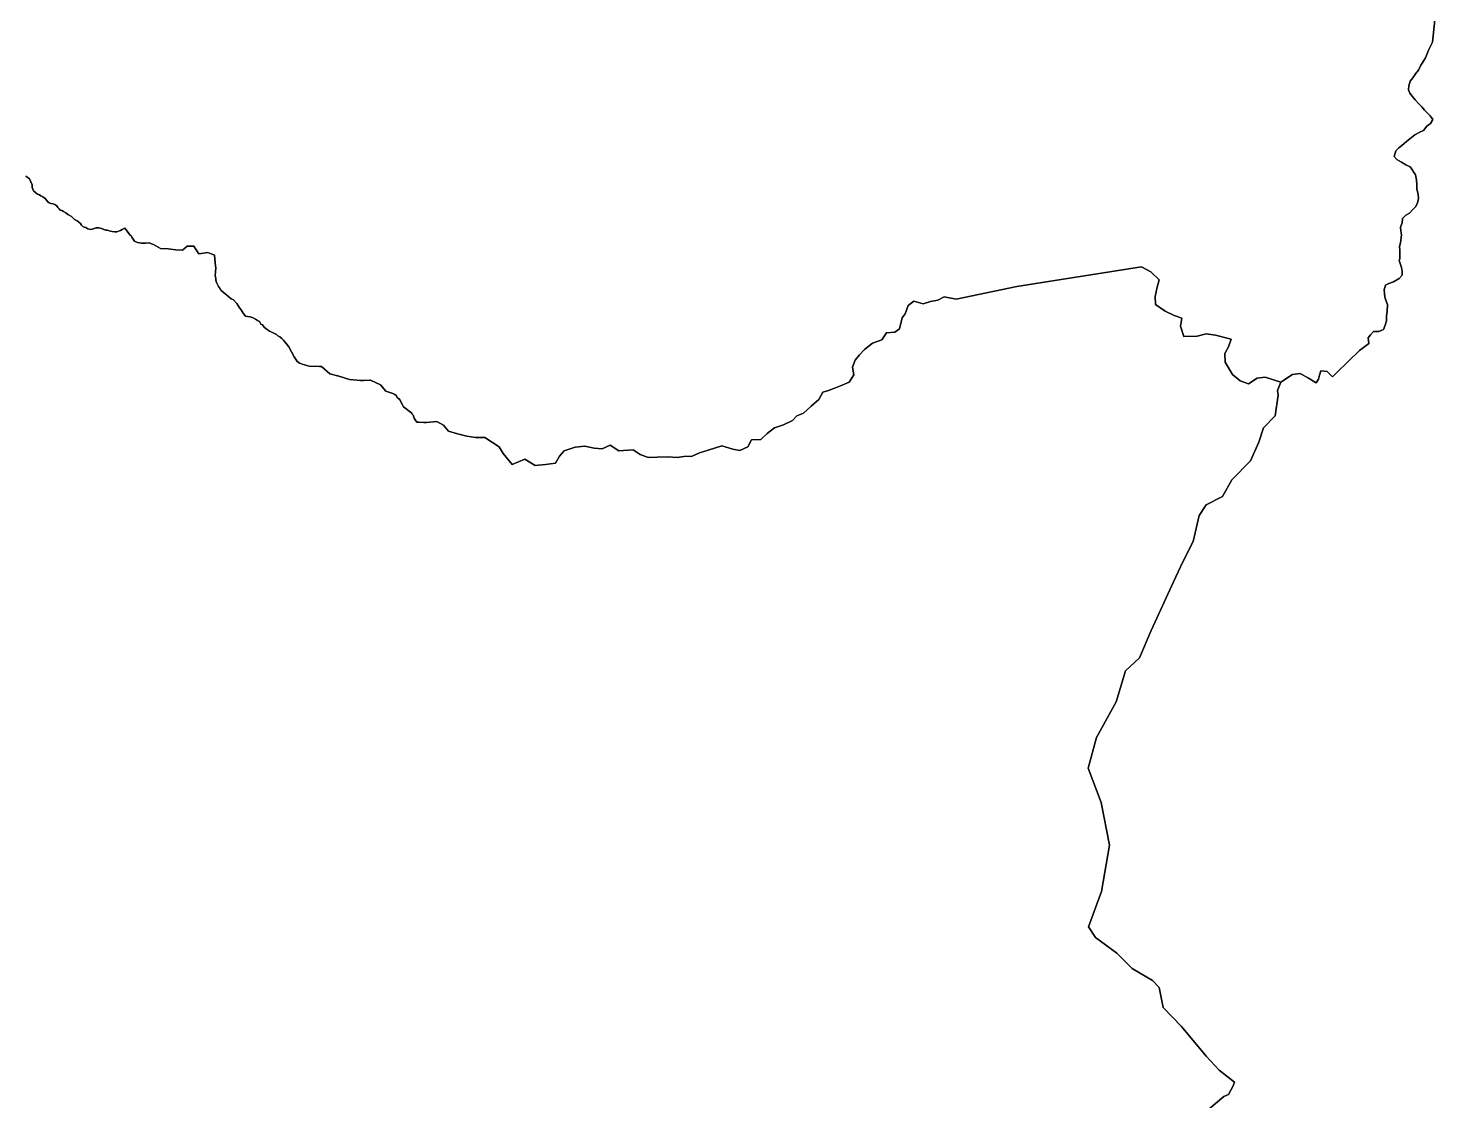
# Model space of a CAD drawing. Header units: inches. Extents: x 33.9 to 41.9, y -4.8 to 5.4.
# Drawn here: x 37.5843 to 37.9795, y -0.6299 to -0.3284 of the extents above; entities that cross this region are included whole.
import ezdxf

# ---------------------------------------------------------------- set-up
doc = ezdxf.new("R2010")
doc.units = ezdxf.units.IN
doc.header["$MEASUREMENT"] = 0
doc.layers.add('Counties', color=7, linetype='Continuous')

msp = doc.modelspace()

# ---------------------------------------------------------------- linework, layer by layer
at = {"layer": 'Counties'}
for points in [[(37.97948, -0.32611), (37.97883, -0.33243), (37.97778, -0.3344), (37.97746, -0.33543), (37.97688, -0.33682), (37.97606, -0.33797), (37.97554, -0.33889), (37.97487, -0.34028), (37.97406, -0.34124), (37.9733, -0.34245), (37.97254, -0.34335), (37.97213, -0.34461), (37.97212, -0.34575), (37.97244, -0.34675), (37.97313, -0.34755), (37.97397, -0.34857), (37.975, -0.34975), (37.97578, -0.35057), (37.97661, -0.35148), (37.97744, -0.35232), (37.97819, -0.35304), (37.97889, -0.35411), (37.9783, -0.35523), (37.97725, -0.35597), (37.97632, -0.35724), (37.97527, -0.3577), (37.97388, -0.35847), (37.97296, -0.35918), (37.97154, -0.36028), (37.97024, -0.36145), (37.96938, -0.36206), (37.96852, -0.36292), (37.96808, -0.36448), (37.96882, -0.36532), (37.97015, -0.36613), (37.97134, -0.36689), (37.97255, -0.36745), (37.97303, -0.3681), (37.97345, -0.36878), (37.97409, -0.36966), (37.97432, -0.37108), (37.97439, -0.37248), (37.97445, -0.37372), (37.97479, -0.37512), (37.97492, -0.37641), (37.97452, -0.37782), (37.97409, -0.37868), (37.97329, -0.37941), (37.97238, -0.38044), (37.97129, -0.38102), (37.97035, -0.38196), (37.97027, -0.38312), (37.96982, -0.38436), (37.96989, -0.38541), (37.9701, -0.38656), (37.96985, -0.38876), (37.96958, -0.38982), (37.96964, -0.39083), (37.96968, -0.39326), (37.96943, -0.39373), (37.97009, -0.39573), (37.97029, -0.3968), (37.97027, -0.39786), (37.96949, -0.39877), (37.9679, -0.39974), (37.96657, -0.40019), (37.96563, -0.40063), (37.96524, -0.40198), (37.96546, -0.40408), (37.96584, -0.40516), (37.96616, -0.40606), (37.96604, -0.4081), (37.96585, -0.4093), (37.96594, -0.41067), (37.96556, -0.41193), (37.96505, -0.4131), (37.96374, -0.41367), (37.96228, -0.41372), (37.96142, -0.41466), (37.96079, -0.41544), (37.96091, -0.41705), (37.95828, -0.41906), (37.95515, -0.42209), (37.95416, -0.42305), (37.95283, -0.42434), (37.95171, -0.42543), (37.95072, -0.42639), (37.94925, -0.42491), (37.94742, -0.42473), (37.9471, -0.42592), (37.9468, -0.42707), (37.94611, -0.42807), (37.94394, -0.42682), (37.94165, -0.42551), (37.93952, -0.42575), (37.93622, -0.42791), (37.93178, -0.42652), (37.92961, -0.42681), (37.92712, -0.42839), (37.9248, -0.42754), (37.92263, -0.42578), (37.9206, -0.42227), (37.92047, -0.41986), (37.92151, -0.41798), (37.92224, -0.41584), (37.91783, -0.41474), (37.91521, -0.41433), (37.9127, -0.41498), (37.90899, -0.4151), (37.90806, -0.41219), (37.90839, -0.40997), (37.90628, -0.40919), (37.90371, -0.40798), (37.90101, -0.40608), (37.90088, -0.40383), (37.90144, -0.40123), (37.90205, -0.39915), (37.8997, -0.39693), (37.89711, -0.39549), (37.86209, -0.40104), (37.84497, -0.40464), (37.84164, -0.40398), (37.83987, -0.40487), (37.8378, -0.40522), (37.83577, -0.40588), (37.83312, -0.40515), (37.83148, -0.40635), (37.83069, -0.40872), (37.82983, -0.40983), (37.82909, -0.41291), (37.82775, -0.41387), (37.82539, -0.41404), (37.82411, -0.41604), (37.82149, -0.41698), (37.81925, -0.41877), (37.81785, -0.42025), (37.81661, -0.42176), (37.81586, -0.42369), (37.81621, -0.42587), (37.81492, -0.42788), (37.81301, -0.42875), (37.81112, -0.42948), (37.80915, -0.43023), (37.80754, -0.43077), (37.80638, -0.43279), (37.80423, -0.43465), (37.80212, -0.43665), (37.80026, -0.43742), (37.79904, -0.43868), (37.79647, -0.43993), (37.79395, -0.44078), (37.7919, -0.44239), (37.79017, -0.44399), (37.78748, -0.44415), (37.78645, -0.4461), (37.78421, -0.44711), (37.78224, -0.44675), (37.77918, -0.44577), (37.77529, -0.44707), (37.77292, -0.44781), (37.77085, -0.44872), (37.76854, -0.4488), (37.76662, -0.44905), (37.76411, -0.44888), (37.76103, -0.44902), (37.75852, -0.44906), (37.75622, -0.44827), (37.75429, -0.44696), (37.75022, -0.4472), (37.7478, -0.44561), (37.74559, -0.44663), (37.74335, -0.44643), (37.7407, -0.44588), (37.738, -0.4462), (37.73486, -0.44722), (37.73356, -0.44876), (37.73245, -0.4507), (37.7296, -0.45104), (37.72673, -0.45138), (37.72382, -0.44959), (37.72029, -0.45104), (37.71778, -0.44799), (37.71665, -0.44608), (37.71256, -0.44351), (37.70993, -0.44351), (37.70753, -0.44308), (37.70491, -0.44246), (37.70237, -0.44169), (37.70102, -0.44005), (37.69909, -0.43899), (37.6962, -0.4393), (37.69552, -0.43924), (37.69545, -0.43923), (37.69405, -0.43914), (37.69345, -0.43917), (37.69298, -0.43855), (37.69274, -0.43808), (37.69258, -0.43749), (37.69254, -0.43733), (37.69222, -0.4369), (37.69204, -0.43662), (37.68975, -0.4349), (37.68948, -0.43434), (37.68876, -0.43287), (37.6885, -0.43259), (37.68846, -0.43259), (37.68801, -0.43224), (37.68774, -0.43179), (37.68731, -0.43142), (37.68677, -0.43111), (37.68476, -0.43046), (37.68331, -0.42866), (37.68048, -0.4274), (37.68042, -0.4274), (37.67851, -0.42743), (37.67827, -0.42746), (37.67822, -0.42744), (37.67767, -0.42745), (37.67675, -0.42737), (37.67461, -0.4272), (37.67455, -0.42718), (37.67128, -0.42619), (37.67117, -0.42615), (37.66902, -0.42557), (37.66673, -0.42356), (37.66612, -0.42354), (37.66322, -0.42342), (37.66131, -0.42284), (37.66107, -0.42282), (37.66059, -0.42262), (37.66054, -0.4226), (37.66003, -0.42219), (37.66, -0.42217), (37.659, -0.42079), (37.65751, -0.41802), (37.65688, -0.41711), (37.65633, -0.41649), (37.656, -0.41611), (37.65554, -0.41565), (37.65504, -0.4152), (37.65448, -0.41487), (37.65406, -0.41453), (37.65349, -0.41427), (37.65292, -0.41394), (37.65213, -0.41357), (37.65169, -0.41332), (37.65117, -0.41297), (37.65059, -0.4125), (37.6501, -0.41185), (37.64962, -0.41162), (37.64925, -0.41091), (37.64876, -0.41064), (37.64819, -0.41022), (37.64753, -0.40989), (37.64664, -0.40955), (37.64596, -0.40947), (37.6454, -0.40938), (37.64474, -0.40857), (37.6444, -0.40806), (37.64416, -0.40758), (37.64371, -0.407), (37.64338, -0.40654), (37.64292, -0.40579), (37.64275, -0.40559), (37.64195, -0.40482), (37.64133, -0.40449), (37.64067, -0.40391), (37.64015, -0.40346), (37.63962, -0.40307), (37.63911, -0.40265), (37.63844, -0.40207), (37.63808, -0.40141), (37.63781, -0.401), (37.63747, -0.40045), (37.63717, -0.39989), (37.63698, -0.39928), (37.63705, -0.39873), (37.63682, -0.39806), (37.637, -0.39581), (37.63696, -0.39536), (37.63669, -0.39222), (37.63478, -0.39147), (37.63228, -0.3919), (37.63115, -0.39021), (37.63084, -0.38974), (37.62893, -0.38972), (37.62765, -0.39087), (37.62574, -0.39076), (37.6236, -0.3905), (37.62147, -0.39033), (37.61949, -0.38922), (37.61897, -0.38907), (37.61854, -0.38886), (37.61807, -0.38878), (37.61723, -0.38883), (37.6166, -0.38886), (37.61612, -0.38886), (37.61556, -0.3888), (37.61501, -0.38866), (37.61413, -0.38826), (37.61381, -0.38774), (37.61339, -0.38722), (37.61325, -0.38682), (37.61298, -0.38666), (37.61149, -0.38465), (37.61112, -0.38481), (37.61072, -0.38506), (37.61027, -0.38534), (37.60919, -0.38566), (37.60862, -0.38566), (37.60789, -0.38556), (37.6071, -0.38536), (37.6066, -0.38524), (37.6061, -0.38517), (37.6056, -0.38505), (37.6049, -0.38477), (37.60417, -0.38455), (37.60342, -0.3846), (37.6028, -0.38476), (37.60224, -0.38491), (37.60169, -0.385), (37.60111, -0.38487), (37.6005, -0.38448), (37.59974, -0.38425), (37.5993, -0.38382), (37.59898, -0.38331), (37.59806, -0.38257), (37.59731, -0.38226), (37.59693, -0.38184), (37.59643, -0.38138), (37.59581, -0.38103), (37.59542, -0.38077), (37.59487, -0.38033), (37.59427, -0.38001), (37.59379, -0.37973), (37.59333, -0.37958), (37.59298, -0.37926), (37.59268, -0.37889), (37.59238, -0.3784), (37.59182, -0.37803), (37.59133, -0.37782), (37.59071, -0.37772), (37.59024, -0.37753), (37.58984, -0.37728), (37.58947, -0.37683), (37.58904, -0.37636), (37.58844, -0.37587), (37.58787, -0.37556), (37.58748, -0.37533), (37.58691, -0.37507), (37.58647, -0.37472), (37.5858, -0.3742), (37.58559, -0.37373), (37.58546, -0.37327), (37.58542, -0.37282), (37.58543, -0.37252), (37.5847, -0.3708), (37.58367, -0.37)], [(37.97948, -0.32611), (37.97883, -0.33243), (37.97778, -0.3344), (37.97746, -0.33543), (37.97688, -0.33682), (37.97606, -0.33797), (37.97554, -0.33889), (37.97487, -0.34028), (37.97406, -0.34124), (37.9733, -0.34245), (37.97254, -0.34335), (37.97213, -0.34461), (37.97212, -0.34575), (37.97244, -0.34675), (37.97313, -0.34755), (37.97397, -0.34857), (37.975, -0.34975), (37.97578, -0.35057), (37.97661, -0.35148), (37.97744, -0.35232), (37.97819, -0.35304), (37.97889, -0.35411), (37.9783, -0.35523), (37.97725, -0.35597), (37.97632, -0.35724), (37.97527, -0.3577), (37.97388, -0.35847), (37.97296, -0.35918), (37.97154, -0.36028), (37.97024, -0.36145), (37.96938, -0.36206), (37.96852, -0.36292), (37.96808, -0.36448), (37.96882, -0.36532), (37.97015, -0.36613), (37.97134, -0.36689), (37.97255, -0.36745), (37.97303, -0.3681), (37.97345, -0.36878), (37.97409, -0.36966), (37.97432, -0.37108), (37.97439, -0.37248), (37.97445, -0.37372), (37.97479, -0.37512), (37.97492, -0.37641), (37.97452, -0.37782), (37.97409, -0.37868), (37.97329, -0.37941), (37.97238, -0.38044), (37.97129, -0.38102), (37.97035, -0.38196), (37.97027, -0.38312), (37.96982, -0.38436), (37.96989, -0.38541), (37.9701, -0.38656), (37.96985, -0.38876), (37.96958, -0.38982), (37.96964, -0.39083), (37.96968, -0.39326), (37.96943, -0.39373), (37.97009, -0.39573), (37.97029, -0.3968), (37.97027, -0.39786), (37.96949, -0.39877), (37.9679, -0.39974), (37.96657, -0.40019), (37.96563, -0.40063), (37.96524, -0.40198), (37.96546, -0.40408), (37.96584, -0.40516), (37.96616, -0.40606), (37.96604, -0.4081), (37.96585, -0.4093), (37.96594, -0.41067), (37.96556, -0.41193), (37.96505, -0.4131), (37.96374, -0.41367), (37.96228, -0.41372), (37.96142, -0.41466), (37.96079, -0.41544), (37.96091, -0.41705), (37.95828, -0.41906), (37.95515, -0.42209), (37.95416, -0.42305), (37.95283, -0.42434), (37.95171, -0.42543), (37.95072, -0.42639), (37.94925, -0.42491), (37.94742, -0.42473), (37.9471, -0.42592), (37.9468, -0.42707), (37.94611, -0.42807), (37.94394, -0.42682), (37.94165, -0.42551), (37.93952, -0.42575), (37.93622, -0.42791), (37.93178, -0.42652), (37.92961, -0.42681), (37.92712, -0.42839), (37.9248, -0.42754), (37.92263, -0.42578), (37.9206, -0.42227), (37.92047, -0.41986), (37.92151, -0.41798), (37.92224, -0.41584), (37.91783, -0.41474), (37.91521, -0.41433), (37.9127, -0.41498), (37.90899, -0.4151), (37.90806, -0.41219), (37.90839, -0.40997), (37.90628, -0.40919), (37.90371, -0.40798), (37.90101, -0.40608), (37.90088, -0.40383), (37.90144, -0.40123), (37.90205, -0.39915), (37.8997, -0.39693), (37.89711, -0.39549), (37.86209, -0.40104), (37.84497, -0.40464), (37.84164, -0.40398), (37.83987, -0.40487), (37.8378, -0.40522), (37.83577, -0.40588), (37.83312, -0.40515), (37.83148, -0.40635), (37.83069, -0.40872), (37.82983, -0.40983), (37.82909, -0.41291), (37.82775, -0.41387), (37.82539, -0.41404), (37.82411, -0.41604), (37.82149, -0.41698), (37.81925, -0.41877), (37.81785, -0.42025), (37.81661, -0.42176), (37.81586, -0.42369), (37.81621, -0.42587), (37.81492, -0.42788), (37.81301, -0.42875), (37.81112, -0.42948), (37.80915, -0.43023), (37.80754, -0.43077), (37.80638, -0.43279), (37.80423, -0.43465), (37.80212, -0.43665), (37.80026, -0.43742), (37.79904, -0.43868), (37.79647, -0.43993), (37.79395, -0.44078), (37.7919, -0.44239), (37.79017, -0.44399), (37.78748, -0.44415), (37.78645, -0.4461), (37.78421, -0.44711), (37.78224, -0.44675), (37.77918, -0.44577), (37.77529, -0.44707), (37.77292, -0.44781), (37.77085, -0.44872), (37.76854, -0.4488), (37.76662, -0.44905), (37.76411, -0.44888), (37.76103, -0.44902), (37.75852, -0.44906), (37.75622, -0.44827), (37.75429, -0.44696), (37.75022, -0.4472), (37.7478, -0.44561), (37.74559, -0.44663), (37.74335, -0.44643), (37.7407, -0.44588), (37.738, -0.4462), (37.73486, -0.44722), (37.73356, -0.44876), (37.73245, -0.4507), (37.7296, -0.45104), (37.72673, -0.45138), (37.72382, -0.44959), (37.72029, -0.45104), (37.71778, -0.44799), (37.71665, -0.44608), (37.71256, -0.44351), (37.70993, -0.44351), (37.70753, -0.44308), (37.70491, -0.44246), (37.70237, -0.44169), (37.70102, -0.44005), (37.69909, -0.43899), (37.6962, -0.4393), (37.69552, -0.43924), (37.69545, -0.43923), (37.69405, -0.43914), (37.69345, -0.43917), (37.69298, -0.43855), (37.69274, -0.43808), (37.69258, -0.43749), (37.69254, -0.43733), (37.69222, -0.4369), (37.69204, -0.43662), (37.68975, -0.4349), (37.68948, -0.43434), (37.68876, -0.43287), (37.6885, -0.43259), (37.68846, -0.43259), (37.68801, -0.43224), (37.68774, -0.43179), (37.68731, -0.43142), (37.68677, -0.43111), (37.68476, -0.43046), (37.68331, -0.42866), (37.68048, -0.4274), (37.68042, -0.4274), (37.67851, -0.42743), (37.67827, -0.42746), (37.67822, -0.42744), (37.67767, -0.42745), (37.67675, -0.42737), (37.67461, -0.4272), (37.67455, -0.42718), (37.67128, -0.42619), (37.67117, -0.42615), (37.66902, -0.42557), (37.66673, -0.42356), (37.66612, -0.42354), (37.66322, -0.42342), (37.66131, -0.42284), (37.66107, -0.42282), (37.66059, -0.42262), (37.66054, -0.4226), (37.66003, -0.42219), (37.66, -0.42217), (37.659, -0.42079), (37.65751, -0.41802), (37.65688, -0.41711), (37.65633, -0.41649), (37.656, -0.41611), (37.65554, -0.41565), (37.65504, -0.4152), (37.65448, -0.41487), (37.65406, -0.41453), (37.65349, -0.41427), (37.65292, -0.41394), (37.65213, -0.41357), (37.65169, -0.41332), (37.65117, -0.41297), (37.65059, -0.4125), (37.6501, -0.41185), (37.64962, -0.41162), (37.64925, -0.41091), (37.64876, -0.41064), (37.64819, -0.41022), (37.64753, -0.40989), (37.64664, -0.40955), (37.64596, -0.40947), (37.6454, -0.40938), (37.64474, -0.40857), (37.6444, -0.40806), (37.64416, -0.40758), (37.64371, -0.407), (37.64338, -0.40654), (37.64292, -0.40579), (37.64275, -0.40559), (37.64195, -0.40482), (37.64133, -0.40449), (37.64067, -0.40391), (37.64015, -0.40346), (37.63962, -0.40307), (37.63911, -0.40265), (37.63844, -0.40207), (37.63808, -0.40141), (37.63781, -0.401), (37.63747, -0.40045), (37.63717, -0.39989), (37.63698, -0.39928), (37.63705, -0.39873), (37.63682, -0.39806), (37.637, -0.39581), (37.63696, -0.39536), (37.63669, -0.39222), (37.63478, -0.39147), (37.63228, -0.3919), (37.63115, -0.39021), (37.63084, -0.38974), (37.62893, -0.38972), (37.62765, -0.39087), (37.62574, -0.39076), (37.6236, -0.3905), (37.62147, -0.39033), (37.61949, -0.38922), (37.61897, -0.38907), (37.61854, -0.38886), (37.61807, -0.38878), (37.61723, -0.38883), (37.6166, -0.38886), (37.61612, -0.38886), (37.61556, -0.3888), (37.61501, -0.38866), (37.61413, -0.38826), (37.61381, -0.38774), (37.61339, -0.38722), (37.61325, -0.38682), (37.61298, -0.38666), (37.61149, -0.38465), (37.61112, -0.38481), (37.61072, -0.38506), (37.61027, -0.38534), (37.60919, -0.38566), (37.60862, -0.38566), (37.60789, -0.38556), (37.6071, -0.38536), (37.6066, -0.38524), (37.6061, -0.38517), (37.6056, -0.38505), (37.6049, -0.38477), (37.60417, -0.38455), (37.60342, -0.3846), (37.6028, -0.38476), (37.60224, -0.38491), (37.60169, -0.385), (37.60111, -0.38487), (37.6005, -0.38448), (37.59974, -0.38425), (37.5993, -0.38382), (37.59898, -0.38331), (37.59806, -0.38257), (37.59731, -0.38226), (37.59693, -0.38184), (37.59643, -0.38138), (37.59581, -0.38103), (37.59542, -0.38077), (37.59487, -0.38033), (37.59427, -0.38001), (37.59379, -0.37973), (37.59333, -0.37958), (37.59298, -0.37926), (37.59268, -0.37889), (37.59238, -0.3784), (37.59182, -0.37803), (37.59133, -0.37782), (37.59071, -0.37772), (37.59024, -0.37753), (37.58984, -0.37728), (37.58947, -0.37683), (37.58904, -0.37636), (37.58844, -0.37587), (37.58787, -0.37556), (37.58748, -0.37533), (37.58691, -0.37507), (37.58647, -0.37472), (37.5858, -0.3742), (37.58559, -0.37373), (37.58546, -0.37327), (37.58542, -0.37282), (37.58543, -0.37252), (37.5847, -0.3708), (37.58367, -0.37)], [(37.9125, -0.63508), (37.92022, -0.62863), (37.92152, -0.6281), (37.92217, -0.62687), (37.92276, -0.62586), (37.92317, -0.62459), (37.91888, -0.62127), (37.91524, -0.61728), (37.9083, -0.60896), (37.90314, -0.60367), (37.90202, -0.59798), (37.90015, -0.59606), (37.89446, -0.59266), (37.89013, -0.58841), (37.88419, -0.58402), (37.88221, -0.58102), (37.88581, -0.57103), (37.88809, -0.55804), (37.88576, -0.54605), (37.88211, -0.5364), (37.8844, -0.52774), (37.88997, -0.51774), (37.89259, -0.50907), (37.89653, -0.5054), (37.89981, -0.49774), (37.90604, -0.48407), (37.90866, -0.47841), (37.91162, -0.47274), (37.91325, -0.46541), (37.91522, -0.46241), (37.91983, -0.46008), (37.92245, -0.45541), (37.92771, -0.45007), (37.93, -0.44474), (37.93131, -0.44074), (37.9346, -0.43741), (37.93547, -0.4316), (37.93529, -0.43031), (37.93622, -0.42791), (37.93952, -0.42575), (37.94165, -0.42551), (37.94394, -0.42682), (37.94611, -0.42807), (37.9468, -0.42707), (37.9471, -0.42592), (37.94742, -0.42473), (37.94925, -0.42491), (37.95072, -0.42639), (37.95171, -0.42543), (37.95283, -0.42434), (37.95416, -0.42305), (37.95515, -0.42209), (37.95828, -0.41906), (37.96091, -0.41705), (37.96079, -0.41544), (37.96142, -0.41466), (37.96228, -0.41372), (37.96374, -0.41367), (37.96505, -0.4131), (37.96556, -0.41193), (37.96594, -0.41067), (37.96585, -0.4093), (37.96604, -0.4081), (37.96616, -0.40606), (37.96584, -0.40516), (37.96546, -0.40408), (37.96524, -0.40198), (37.96563, -0.40063), (37.96657, -0.40019), (37.9679, -0.39974), (37.96949, -0.39877), (37.97027, -0.39786), (37.97029, -0.3968), (37.97009, -0.39573), (37.96943, -0.39373), (37.96968, -0.39326), (37.96964, -0.39083), (37.96958, -0.38982), (37.96985, -0.38876), (37.9701, -0.38656), (37.96989, -0.38541), (37.96982, -0.38436), (37.97027, -0.38312), (37.97035, -0.38196), (37.97129, -0.38102), (37.97238, -0.38044), (37.97329, -0.37941), (37.97409, -0.37868), (37.97452, -0.37782), (37.97492, -0.37641), (37.97479, -0.37512), (37.97445, -0.37372), (37.97439, -0.37248), (37.97432, -0.37108), (37.97409, -0.36966), (37.97345, -0.36878), (37.97303, -0.3681), (37.97255, -0.36745), (37.97134, -0.36689), (37.97015, -0.36613), (37.96882, -0.36532), (37.96808, -0.36448), (37.96852, -0.36292), (37.96938, -0.36206), (37.97024, -0.36145), (37.97154, -0.36028), (37.97296, -0.35918), (37.97388, -0.35847), (37.97527, -0.3577), (37.97632, -0.35724), (37.97725, -0.35597), (37.9783, -0.35523), (37.97889, -0.35411), (37.97819, -0.35304), (37.97744, -0.35232), (37.97661, -0.35148), (37.97578, -0.35057), (37.975, -0.34975), (37.97397, -0.34857), (37.97313, -0.34755), (37.97244, -0.34675), (37.97212, -0.34575), (37.97213, -0.34461), (37.97254, -0.34335), (37.9733, -0.34245), (37.97406, -0.34124), (37.97487, -0.34028), (37.97554, -0.33889), (37.97606, -0.33797), (37.97688, -0.33682), (37.97746, -0.33543), (37.97778, -0.3344), (37.97883, -0.33243), (37.97948, -0.32611)], [(37.9125, -0.63508), (37.92022, -0.62863), (37.92152, -0.6281), (37.92217, -0.62687), (37.92276, -0.62586), (37.92317, -0.62459), (37.91888, -0.62127), (37.91524, -0.61728), (37.9083, -0.60896), (37.90314, -0.60367), (37.90202, -0.59798), (37.90015, -0.59606), (37.89446, -0.59266), (37.89013, -0.58841), (37.88419, -0.58402), (37.88221, -0.58102), (37.88581, -0.57103), (37.88809, -0.55804), (37.88576, -0.54605), (37.88211, -0.5364), (37.8844, -0.52774), (37.88997, -0.51774), (37.89259, -0.50907), (37.89653, -0.5054), (37.89981, -0.49774), (37.90604, -0.48407), (37.90866, -0.47841), (37.91162, -0.47274), (37.91325, -0.46541), (37.91522, -0.46241), (37.91983, -0.46008), (37.92245, -0.45541), (37.92771, -0.45007), (37.93, -0.44474), (37.93131, -0.44074), (37.9346, -0.43741), (37.93547, -0.4316), (37.93529, -0.43031), (37.93622, -0.42791), (37.93952, -0.42575), (37.94165, -0.42551), (37.94394, -0.42682), (37.94611, -0.42807), (37.9468, -0.42707), (37.9471, -0.42592), (37.94742, -0.42473), (37.94925, -0.42491), (37.95072, -0.42639), (37.95171, -0.42543), (37.95283, -0.42434), (37.95416, -0.42305), (37.95515, -0.42209), (37.95828, -0.41906), (37.96091, -0.41705), (37.96079, -0.41544), (37.96142, -0.41466), (37.96228, -0.41372), (37.96374, -0.41367), (37.96505, -0.4131), (37.96556, -0.41193), (37.96594, -0.41067), (37.96585, -0.4093), (37.96604, -0.4081), (37.96616, -0.40606), (37.96584, -0.40516), (37.96546, -0.40408), (37.96524, -0.40198), (37.96563, -0.40063), (37.96657, -0.40019), (37.9679, -0.39974), (37.96949, -0.39877), (37.97027, -0.39786), (37.97029, -0.3968), (37.97009, -0.39573), (37.96943, -0.39373), (37.96968, -0.39326), (37.96964, -0.39083), (37.96958, -0.38982), (37.96985, -0.38876), (37.9701, -0.38656), (37.96989, -0.38541), (37.96982, -0.38436), (37.97027, -0.38312), (37.97035, -0.38196), (37.97129, -0.38102), (37.97238, -0.38044), (37.97329, -0.37941), (37.97409, -0.37868), (37.97452, -0.37782), (37.97492, -0.37641), (37.97479, -0.37512), (37.97445, -0.37372), (37.97439, -0.37248), (37.97432, -0.37108), (37.97409, -0.36966), (37.97345, -0.36878), (37.97303, -0.3681), (37.97255, -0.36745), (37.97134, -0.36689), (37.97015, -0.36613), (37.96882, -0.36532), (37.96808, -0.36448), (37.96852, -0.36292), (37.96938, -0.36206), (37.97024, -0.36145), (37.97154, -0.36028), (37.97296, -0.35918), (37.97388, -0.35847), (37.97527, -0.3577), (37.97632, -0.35724), (37.97725, -0.35597), (37.9783, -0.35523), (37.97889, -0.35411), (37.97819, -0.35304), (37.97744, -0.35232), (37.97661, -0.35148), (37.97578, -0.35057), (37.975, -0.34975), (37.97397, -0.34857), (37.97313, -0.34755), (37.97244, -0.34675), (37.97212, -0.34575), (37.97213, -0.34461), (37.97254, -0.34335), (37.9733, -0.34245), (37.97406, -0.34124), (37.97487, -0.34028), (37.97554, -0.33889), (37.97606, -0.33797), (37.97688, -0.33682), (37.97746, -0.33543), (37.97778, -0.3344), (37.97883, -0.33243), (37.97948, -0.32611)], [(37.58367, -0.37), (37.5847, -0.3708), (37.58543, -0.37252), (37.58542, -0.37282), (37.58546, -0.37327), (37.58559, -0.37373), (37.5858, -0.3742), (37.58647, -0.37472), (37.58691, -0.37507), (37.58748, -0.37533), (37.58787, -0.37556), (37.58844, -0.37587), (37.58904, -0.37636), (37.58947, -0.37683), (37.58984, -0.37728), (37.59024, -0.37753), (37.59071, -0.37772), (37.59133, -0.37782), (37.59182, -0.37803), (37.59238, -0.3784), (37.59268, -0.37889), (37.59298, -0.37926), (37.59333, -0.37958), (37.59379, -0.37973), (37.59427, -0.38001), (37.59487, -0.38033), (37.59542, -0.38077), (37.59581, -0.38103), (37.59643, -0.38138), (37.59693, -0.38184), (37.59731, -0.38226), (37.59806, -0.38257), (37.59898, -0.38331), (37.5993, -0.38382), (37.59974, -0.38425), (37.6005, -0.38448), (37.60111, -0.38487), (37.60169, -0.385), (37.60224, -0.38491), (37.6028, -0.38476), (37.60342, -0.3846), (37.60417, -0.38455), (37.6049, -0.38477), (37.6056, -0.38505), (37.6061, -0.38517), (37.6066, -0.38524), (37.6071, -0.38536), (37.60789, -0.38556), (37.60862, -0.38566), (37.60919, -0.38566), (37.61027, -0.38534), (37.61072, -0.38506), (37.61112, -0.38481), (37.61149, -0.38465), (37.61298, -0.38666), (37.61325, -0.38682), (37.61339, -0.38722), (37.61381, -0.38774), (37.61413, -0.38826), (37.61501, -0.38866), (37.61556, -0.3888), (37.61612, -0.38886), (37.6166, -0.38886), (37.61723, -0.38883), (37.61807, -0.38878), (37.61854, -0.38886), (37.61897, -0.38907), (37.61949, -0.38922), (37.62147, -0.39033), (37.6236, -0.3905), (37.62574, -0.39076), (37.62765, -0.39087), (37.62893, -0.38972), (37.63084, -0.38974), (37.63115, -0.39021), (37.63228, -0.3919), (37.63478, -0.39147), (37.63669, -0.39222), (37.63696, -0.39536), (37.637, -0.39581), (37.63682, -0.39806), (37.63705, -0.39873), (37.63698, -0.39928), (37.63717, -0.39989), (37.63747, -0.40045), (37.63781, -0.401), (37.63808, -0.40141), (37.63844, -0.40207), (37.63911, -0.40265), (37.63962, -0.40307), (37.64015, -0.40346), (37.64067, -0.40391), (37.64133, -0.40449), (37.64195, -0.40482), (37.64275, -0.40559), (37.64292, -0.40579), (37.64338, -0.40654), (37.64371, -0.407), (37.64416, -0.40758), (37.6444, -0.40806), (37.64474, -0.40857), (37.6454, -0.40938), (37.64596, -0.40947), (37.64664, -0.40955), (37.64753, -0.40989), (37.64819, -0.41022), (37.64876, -0.41064), (37.64925, -0.41091), (37.64962, -0.41162), (37.6501, -0.41185), (37.65059, -0.4125), (37.65117, -0.41297), (37.65169, -0.41332), (37.65213, -0.41357), (37.65292, -0.41394), (37.65349, -0.41427), (37.65406, -0.41453), (37.65448, -0.41487), (37.65504, -0.4152), (37.65554, -0.41565), (37.656, -0.41611), (37.65633, -0.41649), (37.65688, -0.41711), (37.65751, -0.41802), (37.659, -0.42079), (37.66, -0.42217), (37.66003, -0.42219), (37.66054, -0.4226), (37.66059, -0.42262), (37.66107, -0.42282), (37.66131, -0.42284), (37.66322, -0.42342), (37.66612, -0.42354), (37.66673, -0.42356), (37.66902, -0.42557), (37.67117, -0.42615), (37.67128, -0.42619), (37.67455, -0.42718), (37.67461, -0.4272), (37.67675, -0.42737), (37.67767, -0.42745), (37.67822, -0.42744), (37.67827, -0.42746), (37.67851, -0.42743), (37.68042, -0.4274), (37.68048, -0.4274), (37.68331, -0.42866), (37.68476, -0.43046), (37.68677, -0.43111), (37.68731, -0.43142), (37.68774, -0.43179), (37.68801, -0.43224), (37.68846, -0.43259), (37.6885, -0.43259), (37.68876, -0.43287), (37.68948, -0.43434), (37.68975, -0.4349), (37.69204, -0.43662), (37.69222, -0.4369), (37.69254, -0.43733), (37.69258, -0.43749), (37.69274, -0.43808), (37.69298, -0.43855), (37.69345, -0.43917), (37.69405, -0.43914), (37.69545, -0.43923), (37.69552, -0.43924), (37.6962, -0.4393), (37.69909, -0.43899), (37.70102, -0.44005), (37.70237, -0.44169), (37.70491, -0.44246), (37.70753, -0.44308), (37.70993, -0.44351), (37.71256, -0.44351), (37.71665, -0.44608), (37.71778, -0.44799), (37.72029, -0.45104), (37.72382, -0.44959), (37.72673, -0.45138), (37.7296, -0.45104), (37.73245, -0.4507), (37.73356, -0.44876), (37.73486, -0.44722), (37.738, -0.4462), (37.7407, -0.44588), (37.74335, -0.44643), (37.74559, -0.44663), (37.7478, -0.44561), (37.75022, -0.4472), (37.75429, -0.44696), (37.75622, -0.44827), (37.75852, -0.44906), (37.76103, -0.44902), (37.76411, -0.44888), (37.76662, -0.44905), (37.76854, -0.4488), (37.77085, -0.44872), (37.77292, -0.44781), (37.77529, -0.44707), (37.77918, -0.44577), (37.78224, -0.44675), (37.78421, -0.44711), (37.78645, -0.4461), (37.78748, -0.44415), (37.79017, -0.44399), (37.7919, -0.44239), (37.79395, -0.44078), (37.79647, -0.43993), (37.79904, -0.43868), (37.80026, -0.43742), (37.80212, -0.43665), (37.80423, -0.43465), (37.80638, -0.43279), (37.80754, -0.43077), (37.80915, -0.43023), (37.81112, -0.42948), (37.81301, -0.42875), (37.81492, -0.42788), (37.81621, -0.42587), (37.81586, -0.42369), (37.81661, -0.42176), (37.81785, -0.42025), (37.81925, -0.41877), (37.82149, -0.41698), (37.82411, -0.41604), (37.82539, -0.41404), (37.82775, -0.41387), (37.82909, -0.41291), (37.82983, -0.40983), (37.83069, -0.40872), (37.83148, -0.40635), (37.83312, -0.40515), (37.83577, -0.40588), (37.8378, -0.40522), (37.83987, -0.40487), (37.84164, -0.40398), (37.84497, -0.40464), (37.86209, -0.40104), (37.89711, -0.39549), (37.8997, -0.39693), (37.90205, -0.39915), (37.90144, -0.40123), (37.90088, -0.40383), (37.90101, -0.40608), (37.90371, -0.40798), (37.90628, -0.40919), (37.90839, -0.40997), (37.90806, -0.41219), (37.90899, -0.4151), (37.9127, -0.41498), (37.91521, -0.41433), (37.91783, -0.41474), (37.92224, -0.41584), (37.92151, -0.41798), (37.92047, -0.41986), (37.9206, -0.42227), (37.92263, -0.42578), (37.9248, -0.42754), (37.92712, -0.42839), (37.92961, -0.42681), (37.93178, -0.42652), (37.93622, -0.42791), (37.93529, -0.43031), (37.93547, -0.4316), (37.9346, -0.43741), (37.93131, -0.44074), (37.93, -0.44474), (37.92771, -0.45007), (37.92245, -0.45541), (37.91983, -0.46008), (37.91522, -0.46241), (37.91325, -0.46541), (37.91162, -0.47274), (37.90866, -0.47841), (37.90604, -0.48407), (37.89981, -0.49774), (37.89653, -0.5054), (37.89259, -0.50907), (37.88997, -0.51774), (37.8844, -0.52774), (37.88211, -0.5364), (37.88576, -0.54605), (37.88809, -0.55804), (37.88581, -0.57103), (37.88221, -0.58102), (37.88419, -0.58402), (37.89013, -0.58841), (37.89446, -0.59266), (37.90015, -0.59606), (37.90202, -0.59798), (37.90314, -0.60367), (37.9083, -0.60896), (37.91524, -0.61728), (37.91888, -0.62127), (37.92317, -0.62459), (37.92276, -0.62586), (37.92217, -0.62687), (37.92152, -0.6281), (37.92022, -0.62863), (37.9125, -0.63508)], [(37.58367, -0.37), (37.5847, -0.3708), (37.58543, -0.37252), (37.58542, -0.37282), (37.58546, -0.37327), (37.58559, -0.37373), (37.5858, -0.3742), (37.58647, -0.37472), (37.58691, -0.37507), (37.58748, -0.37533), (37.58787, -0.37556), (37.58844, -0.37587), (37.58904, -0.37636), (37.58947, -0.37683), (37.58984, -0.37728), (37.59024, -0.37753), (37.59071, -0.37772), (37.59133, -0.37782), (37.59182, -0.37803), (37.59238, -0.3784), (37.59268, -0.37889), (37.59298, -0.37926), (37.59333, -0.37958), (37.59379, -0.37973), (37.59427, -0.38001), (37.59487, -0.38033), (37.59542, -0.38077), (37.59581, -0.38103), (37.59643, -0.38138), (37.59693, -0.38184), (37.59731, -0.38226), (37.59806, -0.38257), (37.59898, -0.38331), (37.5993, -0.38382), (37.59974, -0.38425), (37.6005, -0.38448), (37.60111, -0.38487), (37.60169, -0.385), (37.60224, -0.38491), (37.6028, -0.38476), (37.60342, -0.3846), (37.60417, -0.38455), (37.6049, -0.38477), (37.6056, -0.38505), (37.6061, -0.38517), (37.6066, -0.38524), (37.6071, -0.38536), (37.60789, -0.38556), (37.60862, -0.38566), (37.60919, -0.38566), (37.61027, -0.38534), (37.61072, -0.38506), (37.61112, -0.38481), (37.61149, -0.38465), (37.61298, -0.38666), (37.61325, -0.38682), (37.61339, -0.38722), (37.61381, -0.38774), (37.61413, -0.38826), (37.61501, -0.38866), (37.61556, -0.3888), (37.61612, -0.38886), (37.6166, -0.38886), (37.61723, -0.38883), (37.61807, -0.38878), (37.61854, -0.38886), (37.61897, -0.38907), (37.61949, -0.38922), (37.62147, -0.39033), (37.6236, -0.3905), (37.62574, -0.39076), (37.62765, -0.39087), (37.62893, -0.38972), (37.63084, -0.38974), (37.63115, -0.39021), (37.63228, -0.3919), (37.63478, -0.39147), (37.63669, -0.39222), (37.63696, -0.39536), (37.637, -0.39581), (37.63682, -0.39806), (37.63705, -0.39873), (37.63698, -0.39928), (37.63717, -0.39989), (37.63747, -0.40045), (37.63781, -0.401), (37.63808, -0.40141), (37.63844, -0.40207), (37.63911, -0.40265), (37.63962, -0.40307), (37.64015, -0.40346), (37.64067, -0.40391), (37.64133, -0.40449), (37.64195, -0.40482), (37.64275, -0.40559), (37.64292, -0.40579), (37.64338, -0.40654), (37.64371, -0.407), (37.64416, -0.40758), (37.6444, -0.40806), (37.64474, -0.40857), (37.6454, -0.40938), (37.64596, -0.40947), (37.64664, -0.40955), (37.64753, -0.40989), (37.64819, -0.41022), (37.64876, -0.41064), (37.64925, -0.41091), (37.64962, -0.41162), (37.6501, -0.41185), (37.65059, -0.4125), (37.65117, -0.41297), (37.65169, -0.41332), (37.65213, -0.41357), (37.65292, -0.41394), (37.65349, -0.41427), (37.65406, -0.41453), (37.65448, -0.41487), (37.65504, -0.4152), (37.65554, -0.41565), (37.656, -0.41611), (37.65633, -0.41649), (37.65688, -0.41711), (37.65751, -0.41802), (37.659, -0.42079), (37.66, -0.42217), (37.66003, -0.42219), (37.66054, -0.4226), (37.66059, -0.42262), (37.66107, -0.42282), (37.66131, -0.42284), (37.66322, -0.42342), (37.66612, -0.42354), (37.66673, -0.42356), (37.66902, -0.42557), (37.67117, -0.42615), (37.67128, -0.42619), (37.67455, -0.42718), (37.67461, -0.4272), (37.67675, -0.42737), (37.67767, -0.42745), (37.67822, -0.42744), (37.67827, -0.42746), (37.67851, -0.42743), (37.68042, -0.4274), (37.68048, -0.4274), (37.68331, -0.42866), (37.68476, -0.43046), (37.68677, -0.43111), (37.68731, -0.43142), (37.68774, -0.43179), (37.68801, -0.43224), (37.68846, -0.43259), (37.6885, -0.43259), (37.68876, -0.43287), (37.68948, -0.43434), (37.68975, -0.4349), (37.69204, -0.43662), (37.69222, -0.4369), (37.69254, -0.43733), (37.69258, -0.43749), (37.69274, -0.43808), (37.69298, -0.43855), (37.69345, -0.43917), (37.69405, -0.43914), (37.69545, -0.43923), (37.69552, -0.43924), (37.6962, -0.4393), (37.69909, -0.43899), (37.70102, -0.44005), (37.70237, -0.44169), (37.70491, -0.44246), (37.70753, -0.44308), (37.70993, -0.44351), (37.71256, -0.44351), (37.71665, -0.44608), (37.71778, -0.44799), (37.72029, -0.45104), (37.72382, -0.44959), (37.72673, -0.45138), (37.7296, -0.45104), (37.73245, -0.4507), (37.73356, -0.44876), (37.73486, -0.44722), (37.738, -0.4462), (37.7407, -0.44588), (37.74335, -0.44643), (37.74559, -0.44663), (37.7478, -0.44561), (37.75022, -0.4472), (37.75429, -0.44696), (37.75622, -0.44827), (37.75852, -0.44906), (37.76103, -0.44902), (37.76411, -0.44888), (37.76662, -0.44905), (37.76854, -0.4488), (37.77085, -0.44872), (37.77292, -0.44781), (37.77529, -0.44707), (37.77918, -0.44577), (37.78224, -0.44675), (37.78421, -0.44711), (37.78645, -0.4461), (37.78748, -0.44415), (37.79017, -0.44399), (37.7919, -0.44239), (37.79395, -0.44078), (37.79647, -0.43993), (37.79904, -0.43868), (37.80026, -0.43742), (37.80212, -0.43665), (37.80423, -0.43465), (37.80638, -0.43279), (37.80754, -0.43077), (37.80915, -0.43023), (37.81112, -0.42948), (37.81301, -0.42875), (37.81492, -0.42788), (37.81621, -0.42587), (37.81586, -0.42369), (37.81661, -0.42176), (37.81785, -0.42025), (37.81925, -0.41877), (37.82149, -0.41698), (37.82411, -0.41604), (37.82539, -0.41404), (37.82775, -0.41387), (37.82909, -0.41291), (37.82983, -0.40983), (37.83069, -0.40872), (37.83148, -0.40635), (37.83312, -0.40515), (37.83577, -0.40588), (37.8378, -0.40522), (37.83987, -0.40487), (37.84164, -0.40398), (37.84497, -0.40464), (37.86209, -0.40104), (37.89711, -0.39549), (37.8997, -0.39693), (37.90205, -0.39915), (37.90144, -0.40123), (37.90088, -0.40383), (37.90101, -0.40608), (37.90371, -0.40798), (37.90628, -0.40919), (37.90839, -0.40997), (37.90806, -0.41219), (37.90899, -0.4151), (37.9127, -0.41498), (37.91521, -0.41433), (37.91783, -0.41474), (37.92224, -0.41584), (37.92151, -0.41798), (37.92047, -0.41986), (37.9206, -0.42227), (37.92263, -0.42578), (37.9248, -0.42754), (37.92712, -0.42839), (37.92961, -0.42681), (37.93178, -0.42652), (37.93622, -0.42791), (37.93529, -0.43031), (37.93547, -0.4316), (37.9346, -0.43741), (37.93131, -0.44074), (37.93, -0.44474), (37.92771, -0.45007), (37.92245, -0.45541), (37.91983, -0.46008), (37.91522, -0.46241), (37.91325, -0.46541), (37.91162, -0.47274), (37.90866, -0.47841), (37.90604, -0.48407), (37.89981, -0.49774), (37.89653, -0.5054), (37.89259, -0.50907), (37.88997, -0.51774), (37.8844, -0.52774), (37.88211, -0.5364), (37.88576, -0.54605), (37.88809, -0.55804), (37.88581, -0.57103), (37.88221, -0.58102), (37.88419, -0.58402), (37.89013, -0.58841), (37.89446, -0.59266), (37.90015, -0.59606), (37.90202, -0.59798), (37.90314, -0.60367), (37.9083, -0.60896), (37.91524, -0.61728), (37.91888, -0.62127), (37.92317, -0.62459), (37.92276, -0.62586), (37.92217, -0.62687), (37.92152, -0.6281), (37.92022, -0.62863), (37.9125, -0.63508)]]:
    msp.add_lwpolyline(points, dxfattribs=at)

doc.saveas('drawing.dxf')
